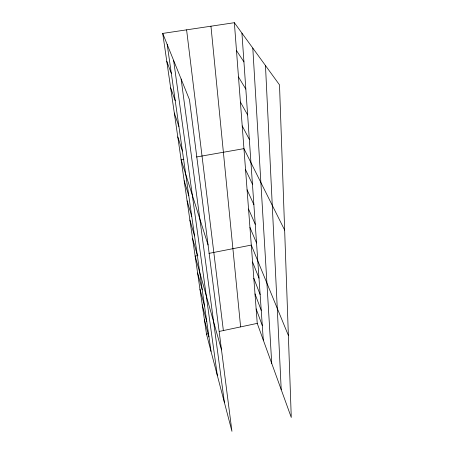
<?xml version="1.0" encoding="UTF-8"?>
<svg xmlns="http://www.w3.org/2000/svg" width="454" height="454" viewBox="0 0 454 454"><rect width="100%" height="100%" fill="white"/><g stroke="black" fill="none" stroke-linecap="round" stroke-linejoin="round"><path stroke-width="0.68" d="M234.36 22.7L257.248 323.367L291.275 417.453L279.511 84.881L234.36 22.7L162.725 33.42L189.454 99.642L231.937 431.3L206.508 334.138L208.528 333.707M219.322 331.414L257.248 323.367M197.91 255.545L195.141 256.084L221.512 349.892M208.971 253.377L251.289 245.086L288.375 335.438M183.898 159.201L181.112 159.689L208.068 244.973M196.446 156.993L243.946 148.645L284.647 230.104M236.477 50.553L243.934 61.897M238.492 76.97L245.83 89.115M240.399 102.059L247.629 114.913M242.215 125.923L249.331 139.395M245.546 169.683L252.447 184.171M247.078 189.783L253.877 204.686M248.542 209.016L255.244 224.282M249.944 227.437L256.544 243.009M252.577 262.015L258.99 278.109M253.814 278.274L260.136 294.572M255.006 293.891L261.237 310.371M166.8 61.381L171.317 73.366M256.147 308.913L262.293 325.541M170.653 87.883L175.221 100.669M174.319 113.035L178.91 126.524M177.798 136.943L182.412 151.046M184.176 180.737L188.813 195.844M187.099 200.844L191.741 216.348M189.897 220.065L194.533 235.921M192.575 238.463L197.206 254.626M197.603 272.979L202.206 289.641M199.964 289.198L204.55 306.053M202.229 304.77L206.797 321.79M204.408 319.735L208.959 336.902M162.725 33.42L206.508 334.138M167.197 44.492L211.031 351.419M173.621 60.405L217.33 375.498M181.123 79.002L224.412 402.55M186.594 29.845L223.368 330.557M210.951 26.201L240.62 326.897M241.931 33.131L263.309 340.125M252.804 48.101L271.747 363.461M265.476 65.552L281.219 389.651"/></g></svg>
